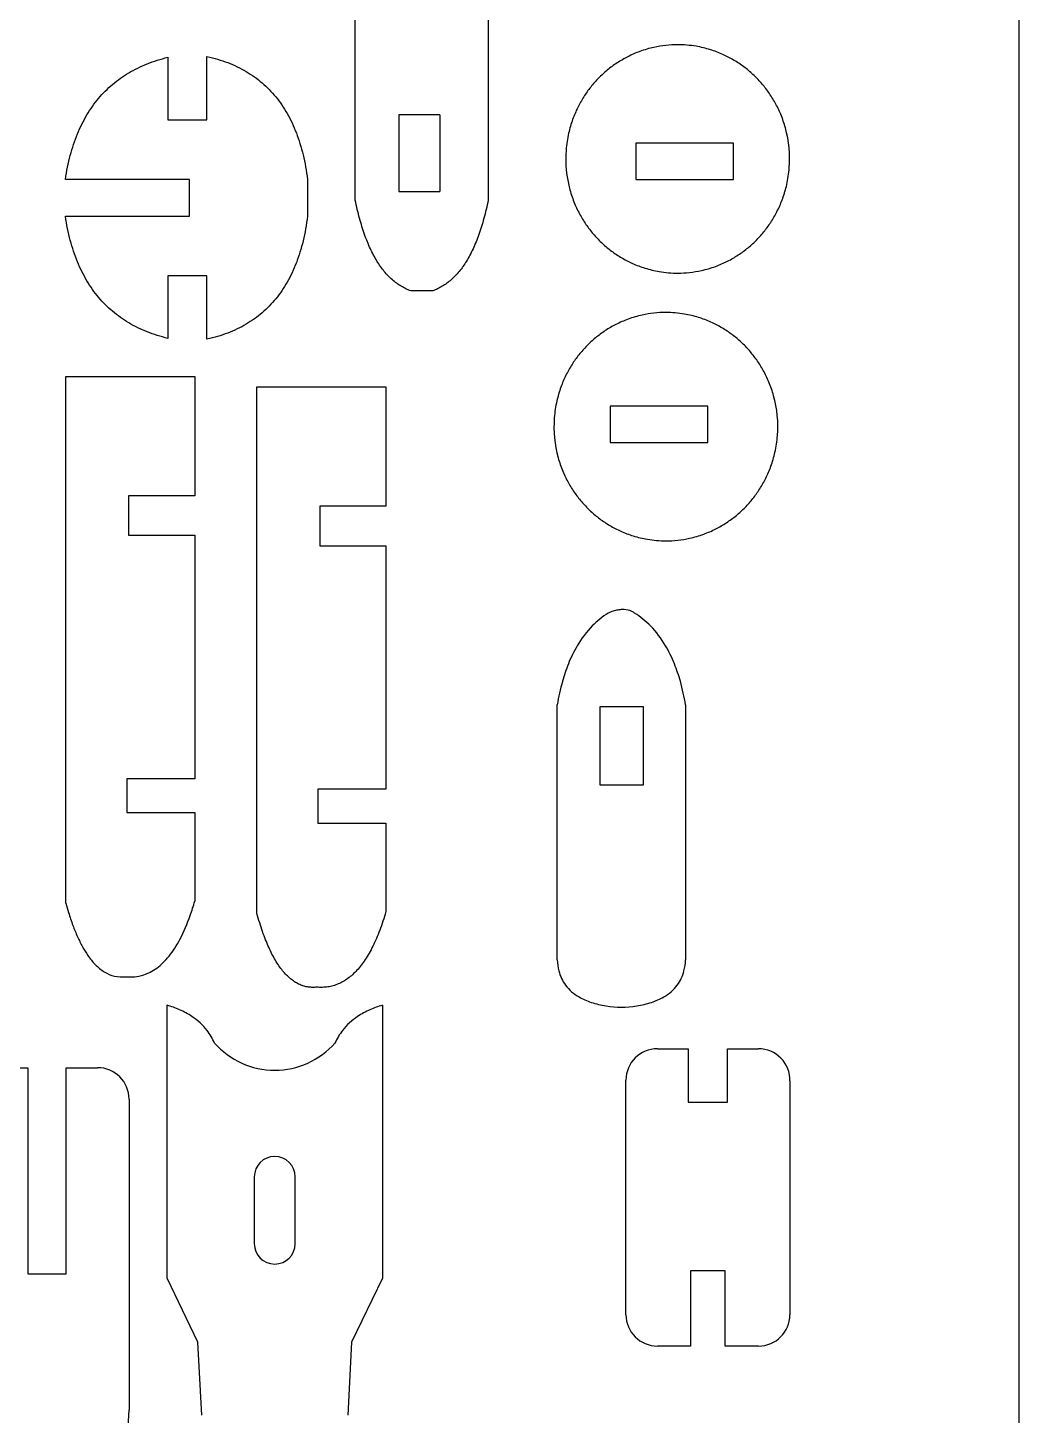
# Model space of a CAD drawing. Extents: x 0 to 450, y 0 to 350.
# Drawn here: x 367.4 to 450, y 160.5 to 276.1 of the extents above; entities that cross this region are included whole.
import ezdxf

# ---------------------------------------------------------------- set-up
doc = ezdxf.new("R2010")
doc.units = 0
doc.header["$MEASUREMENT"] = 0
doc.layers.add('01', color=5, linetype='Continuous')
doc.layers.add('DEFAULT', color=7, linetype='Continuous')

msp = doc.modelspace()

# ---------------------------------------------------------------- linework, layer by layer
for p, q in [((398.2987, 268.8433), (398.2987, 262.4465)), ((401.7272, 268.8433), (401.7272, 262.4465))]:
    msp.add_line(p, q)
at = {"layer": '01'}
msp.add_lwpolyline([(0, 0), (450, 0), (450, 350), (0, 350)], close=True, dxfattribs=at)
at = {"layer": 'DEFAULT'}
for p, q in [((394.674, 261.7301), (394.674, 282.1849)), ((405.7513, 282.1849), (405.7513, 261.7301)), ((376.5484, 272.73), (376.7419, 272.8224)), ((376.7419, 272.8224), (376.9384, 272.9115)), ((376.9384, 272.9115), (377.1377, 272.9973)), ((377.1377, 272.9973), (377.3398, 273.0799)), ((377.3398, 273.0799), (377.5449, 273.1592)), ((377.5449, 273.1592), (377.7529, 273.2352)), ((377.7529, 273.2352), (377.9638, 273.308)), ((377.9638, 273.308), (378.1776, 273.3776)), ((378.1776, 273.3776), (378.3943, 273.4439)), ((378.3943, 273.4439), (378.6139, 273.5069)), ((378.6139, 273.5069), (378.8363, 273.5667)), ((378.8363, 273.5667), (379.0617, 273.6232)), ((379.0617, 273.6232), (379.0617, 268.4116)), ((382.3184, 273.6604), (382.3184, 273.6942)), ((382.3184, 273.6942), (382.5447, 273.6416)), ((382.3184, 268.4116), (382.3184, 273.6605)), ((382.5447, 273.6416), (382.768, 273.5856)), ((382.768, 273.5856), (382.9883, 273.5261)), ((382.9883, 273.5261), (383.2055, 273.4633)), ((383.2055, 273.4633), (383.4197, 273.397)), ((383.4197, 273.397), (383.6309, 273.3274)), ((383.6309, 273.3274), (383.8391, 273.2543)), ((383.8391, 273.2543), (384.0442, 273.1778)), ((384.0442, 273.1778), (384.2463, 273.0979)), ((384.2463, 273.0979), (384.4453, 273.0146)), ((384.4453, 273.0146), (384.6414, 272.9279)), ((384.6414, 272.9279), (384.8344, 272.8377)), ((384.8344, 272.8377), (385.0243, 272.7442)), ((374.6123, 271.4993), (374.7737, 271.6275)), ((374.7737, 271.6275), (374.938, 271.7524)), ((374.938, 271.7524), (375.1053, 271.874)), ((375.1053, 271.874), (375.2755, 271.9924)), ((375.2755, 271.9924), (375.4486, 272.1075)), ((375.4486, 272.1075), (375.6246, 272.2195)), ((375.6246, 272.2195), (375.8036, 272.3281)), ((375.8036, 272.3281), (375.9854, 272.4335)), ((375.9854, 272.4335), (376.1702, 272.5356)), ((376.1702, 272.5356), (376.3578, 272.6344)), ((376.3578, 272.6344), (376.5484, 272.73)), ((385.0243, 272.7442), (385.2113, 272.6472)), ((385.2113, 272.6472), (385.3952, 272.5469)), ((385.3952, 272.5469), (385.5761, 272.4431)), ((385.5761, 272.4431), (385.7539, 272.3359)), ((385.7539, 272.3359), (385.9287, 272.2253)), ((385.9287, 272.2253), (386.1006, 272.1113)), ((386.1006, 272.1113), (386.2693, 271.9938)), ((386.2693, 271.9938), (386.4351, 271.873)), ((386.4351, 271.873), (386.5977, 271.7487)), ((386.5977, 271.7487), (386.7574, 271.6211)), ((386.7574, 271.6211), (386.9141, 271.49)), ((373.4261, 270.3571), (373.5641, 270.5113)), ((373.5641, 270.5113), (373.7051, 270.6622)), ((373.7051, 270.6622), (373.8489, 270.8099)), ((373.8489, 270.8099), (373.9958, 270.9542)), ((373.9958, 270.9542), (374.1455, 271.0954)), ((374.1455, 271.0954), (374.2982, 271.2333)), ((374.2982, 271.2333), (374.4537, 271.3679)), ((374.4537, 271.3679), (374.6123, 271.4993)), ((386.9141, 271.49), (387.0677, 271.3555)), ((387.0677, 271.3555), (387.2183, 271.2176)), ((387.2183, 271.2176), (387.3658, 271.0763)), ((387.3658, 271.0763), (387.5103, 270.9316)), ((387.5103, 270.9316), (387.6518, 270.7834)), ((387.6518, 270.7834), (387.7902, 270.6319)), ((387.7902, 270.6319), (387.9257, 270.4769)), ((387.9257, 270.4769), (388.058, 270.3185)), ((372.542, 269.187), (372.6595, 269.3639)), ((372.6595, 269.3639), (372.7799, 269.5376)), ((372.7799, 269.5376), (372.9033, 269.708)), ((372.9033, 269.708), (373.0296, 269.8751)), ((373.0296, 269.8751), (373.1588, 270.039)), ((373.1588, 270.039), (373.291, 270.1997)), ((373.291, 270.1997), (373.4261, 270.3571)), ((388.058, 270.3185), (388.1873, 270.1567)), ((388.1873, 270.1567), (388.3137, 269.9915)), ((388.3137, 269.9915), (388.437, 269.8229)), ((388.437, 269.8229), (388.5573, 269.6509)), ((388.5573, 269.6509), (388.6744, 269.4755)), ((388.6744, 269.4755), (388.7886, 269.2966)), ((388.7886, 269.2966), (388.8998, 269.1144)), ((371.899, 268.0574), (371.9988, 268.2538)), ((371.9988, 268.2538), (372.1016, 268.4469)), ((372.1016, 268.4469), (372.2073, 268.6368)), ((372.2073, 268.6368), (372.3159, 268.8235)), ((372.3159, 268.8235), (372.4275, 269.0069)), ((372.4275, 269.0069), (372.542, 269.187)), ((379.0617, 268.4116), (382.3184, 268.4116)), ((388.8998, 269.1144), (389.0079, 268.9287)), ((389.0079, 268.9287), (389.1131, 268.7396)), ((389.1131, 268.7396), (389.2151, 268.5471)), ((389.2151, 268.5471), (389.3142, 268.3512)), ((389.3142, 268.3512), (389.4102, 268.1519)), ((389.4102, 268.1519), (389.5032, 267.9491)), ((401.7272, 268.8433), (398.2987, 268.8433)), ((371.3621, 266.811), (371.4442, 267.0268)), ((371.4442, 267.0268), (371.5293, 267.2394)), ((371.5293, 267.2394), (371.6173, 267.4488)), ((371.6173, 267.4488), (371.7082, 267.6549)), ((371.7082, 267.6549), (371.8021, 267.8578)), ((371.8021, 267.8578), (371.899, 268.0574)), ((389.5032, 267.9491), (389.5932, 267.743)), ((389.5932, 267.743), (389.6801, 267.5334)), ((389.6801, 267.5334), (389.764, 267.3206)), ((389.764, 267.3206), (389.8449, 267.1042)), ((389.8449, 267.1042), (389.9227, 266.8844)), ((370.9959, 265.6832), (371.0632, 265.9153)), ((371.0632, 265.9153), (371.1335, 266.1441)), ((371.1335, 266.1441), (371.2068, 266.3697)), ((371.2068, 266.3697), (371.283, 266.5919)), ((371.283, 266.5919), (371.3621, 266.811)), ((389.9227, 266.8844), (389.9975, 266.6612)), ((389.9975, 266.6612), (390.0693, 266.4344)), ((390.0693, 266.4344), (390.138, 266.2044)), ((390.138, 266.2044), (390.2037, 265.971)), ((390.2037, 265.971), (390.2664, 265.7341)), ((426.181, 266.4716), (418.0436, 266.4716)), ((418.0436, 266.4716), (418.0436, 263.4464)), ((426.181, 263.4464), (426.181, 266.4716)), ((370.7039, 264.4742), (370.7564, 264.7225)), ((370.7564, 264.7225), (370.8118, 264.9675)), ((370.8118, 264.9675), (370.8702, 265.2093)), ((370.8702, 265.2093), (370.9316, 265.4479)), ((370.9316, 265.4479), (370.9959, 265.6832)), ((390.2664, 265.7341), (390.3261, 265.4938)), ((390.3261, 265.4938), (390.3827, 265.2502)), ((390.3827, 265.2502), (390.4363, 265.0031)), ((390.4363, 265.0031), (390.4868, 264.7527)), ((390.4868, 264.7527), (390.5344, 264.4987)), ((370.5238, 263.4488), (370.5643, 263.7101)), ((370.5643, 263.7101), (370.6079, 263.968)), ((370.6079, 263.968), (370.6544, 264.2227)), ((370.6544, 264.2227), (370.7039, 264.4742)), ((390.5344, 264.4987), (390.5789, 264.2414)), ((390.5789, 264.2414), (390.6203, 263.9807)), ((390.6203, 263.9807), (390.6588, 263.7165)), ((390.6588, 263.7165), (390.6942, 263.4489)), ((380.8756, 263.4488), (370.5238, 263.4488)), ((380.8756, 260.383), (380.8756, 263.4488)), ((390.6942, 263.4489), (390.6942, 260.3831)), ((398.2987, 262.4465), (401.7272, 262.4465)), ((418.0436, 263.4464), (426.181, 263.4464)), ((394.7153, 261.5322), (394.674, 261.7301)), ((394.7576, 261.3367), (394.7153, 261.5322)), ((394.8009, 261.1438), (394.7576, 261.3367)), ((405.6677, 261.3367), (405.6244, 261.1438)), ((405.71, 261.5322), (405.6677, 261.3367)), ((405.7513, 261.7301), (405.71, 261.5322)), ((370.5643, 260.1217), (370.5238, 260.383)), ((370.5238, 260.383), (380.8756, 260.383)), ((370.6079, 259.8637), (370.5643, 260.1217)), ((390.6588, 260.1154), (390.6203, 259.8513)), ((390.6942, 260.3831), (390.6588, 260.1154)), ((394.8452, 260.9535), (394.8009, 261.1438)), ((394.8904, 260.7656), (394.8452, 260.9535)), ((394.9367, 260.5803), (394.8904, 260.7656)), ((394.9839, 260.3976), (394.9367, 260.5803)), ((395.0321, 260.2173), (394.9839, 260.3976)), ((395.0813, 260.0396), (395.0321, 260.2173)), ((405.3932, 260.2173), (405.344, 260.0396)), ((405.4413, 260.3976), (405.3932, 260.2173)), ((405.4886, 260.5803), (405.4413, 260.3976)), ((405.5349, 260.7656), (405.4886, 260.5803)), ((405.58, 260.9535), (405.5349, 260.7656)), ((405.6244, 261.1438), (405.58, 260.9535)), ((370.6544, 259.609), (370.6079, 259.8637)), ((370.7039, 259.3575), (370.6544, 259.609)), ((370.7564, 259.1092), (370.7039, 259.3575)), ((370.8118, 258.8642), (370.7564, 259.1092)), ((390.4868, 259.0793), (390.4363, 258.8288)), ((390.5344, 259.3333), (390.4868, 259.0793)), ((390.5789, 259.5905), (390.5344, 259.3333)), ((390.6203, 259.8513), (390.5789, 259.5905)), ((395.1314, 259.8645), (395.0813, 260.0396)), ((395.1826, 259.6919), (395.1314, 259.8645)), ((395.2347, 259.5218), (395.1826, 259.6919)), ((395.2878, 259.3542), (395.2347, 259.5218)), ((395.3419, 259.1892), (395.2878, 259.3542)), ((395.3969, 259.0267), (395.3419, 259.1892)), ((395.453, 258.8668), (395.3969, 259.0267)), ((405.0284, 259.0267), (404.9723, 258.8668)), ((405.0833, 259.1892), (405.0284, 259.0267)), ((405.1375, 259.3542), (405.0833, 259.1892)), ((405.1906, 259.5218), (405.1375, 259.3542)), ((405.2426, 259.6919), (405.1906, 259.5218)), ((405.2939, 259.8645), (405.2426, 259.6919)), ((405.344, 260.0396), (405.2939, 259.8645)), ((370.8702, 258.6224), (370.8118, 258.8642)), ((370.9316, 258.3838), (370.8702, 258.6224)), ((370.9959, 258.1485), (370.9316, 258.3838)), ((371.0632, 257.9164), (370.9959, 258.1485)), ((371.1335, 257.6877), (371.0632, 257.9164)), ((390.2037, 257.8609), (390.138, 257.6275)), ((390.2664, 258.0978), (390.2037, 257.8609)), ((390.3261, 258.3381), (390.2664, 258.0978)), ((390.3827, 258.5817), (390.3261, 258.3381)), ((390.4363, 258.8288), (390.3827, 258.5817)), ((395.51, 258.7094), (395.453, 258.8668)), ((395.5681, 258.5544), (395.51, 258.7094)), ((395.627, 258.402), (395.5681, 258.5544)), ((395.687, 258.2522), (395.627, 258.402)), ((395.748, 258.105), (395.687, 258.2522)), ((395.8099, 257.9602), (395.748, 258.105)), ((395.8728, 257.818), (395.8099, 257.9602)), ((395.9367, 257.6784), (395.8728, 257.818)), ((404.5525, 257.818), (404.4886, 257.6784)), ((404.6154, 257.9602), (404.5525, 257.818)), ((404.6772, 258.105), (404.6154, 257.9602)), ((404.7383, 258.2522), (404.6772, 258.105)), ((404.7982, 258.402), (404.7383, 258.2522)), ((404.8572, 258.5544), (404.7982, 258.402)), ((404.9153, 258.7094), (404.8572, 258.5544)), ((404.9723, 258.8668), (404.9153, 258.7094)), ((371.2068, 257.4622), (371.1335, 257.6877)), ((371.283, 257.2397), (371.2068, 257.4622)), ((371.3621, 257.0207), (371.283, 257.2397)), ((371.4442, 256.8049), (371.3621, 257.0207)), ((371.5293, 256.5923), (371.4442, 256.8049)), ((371.6173, 256.3829), (371.5293, 256.5923)), ((389.8449, 256.7278), (389.764, 256.5114)), ((389.9227, 256.9476), (389.8449, 256.7278)), ((389.9975, 257.1708), (389.9227, 256.9476)), ((390.0693, 257.3974), (389.9975, 257.1708)), ((390.138, 257.6275), (390.0693, 257.3974)), ((396.0016, 257.5412), (395.9367, 257.6784)), ((396.0675, 257.4066), (396.0016, 257.5412)), ((396.1343, 257.2746), (396.0675, 257.4066)), ((396.2022, 257.1451), (396.1343, 257.2746)), ((396.271, 257.0181), (396.2022, 257.1451)), ((396.3408, 256.8936), (396.271, 257.0181)), ((396.4116, 256.7717), (396.3408, 256.8936)), ((396.4833, 256.6523), (396.4116, 256.7717)), ((396.5561, 256.5356), (396.4833, 256.6523)), ((403.942, 256.6523), (403.8692, 256.5356)), ((404.0137, 256.7717), (403.942, 256.6523)), ((404.0845, 256.8936), (404.0137, 256.7717)), ((404.1543, 257.0181), (404.0845, 256.8936)), ((404.2231, 257.1451), (404.1543, 257.0181)), ((404.2909, 257.2746), (404.2231, 257.1451)), ((404.3578, 257.4066), (404.2909, 257.2746)), ((404.4236, 257.5412), (404.3578, 257.4066)), ((404.4886, 257.6784), (404.4236, 257.5412)), ((371.7082, 256.1768), (371.6173, 256.3829)), ((371.8021, 255.974), (371.7082, 256.1768)), ((371.899, 255.7743), (371.8021, 255.974)), ((371.9988, 255.578), (371.899, 255.7743)), ((372.1016, 255.3849), (371.9988, 255.578)), ((389.3142, 255.4807), (389.2151, 255.2848)), ((389.4102, 255.68), (389.3142, 255.4807)), ((389.5032, 255.8828), (389.4102, 255.68)), ((389.5932, 256.0889), (389.5032, 255.8828)), ((389.6801, 256.2985), (389.5932, 256.0889)), ((389.764, 256.5114), (389.6801, 256.2985)), ((396.6298, 256.4213), (396.5561, 256.5356)), ((396.7045, 256.3095), (396.6298, 256.4213)), ((396.7802, 256.2002), (396.7045, 256.3095)), ((396.8569, 256.0935), (396.7802, 256.2002)), ((396.9345, 255.9894), (396.8569, 256.0935)), ((397.0132, 255.8877), (396.9345, 255.9894)), ((397.0929, 255.7886), (397.0132, 255.8877)), ((397.1735, 255.6921), (397.0929, 255.7886)), ((397.255, 255.598), (397.1735, 255.6921)), ((397.3376, 255.5065), (397.255, 255.598)), ((397.4211, 255.4176), (397.3376, 255.5065)), ((403.0877, 255.5065), (403.0042, 255.4176)), ((403.1703, 255.598), (403.0877, 255.5065)), ((403.2518, 255.6921), (403.1703, 255.598)), ((403.3324, 255.7886), (403.2518, 255.6921)), ((403.4121, 255.8877), (403.3324, 255.7886)), ((403.4908, 255.9894), (403.4121, 255.8877)), ((403.5684, 256.0935), (403.4908, 255.9894)), ((403.6451, 256.2002), (403.5684, 256.0935)), ((403.7208, 256.3095), (403.6451, 256.2002)), ((403.7955, 256.4213), (403.7208, 256.3095)), ((403.8692, 256.5356), (403.7955, 256.4213)), ((372.2073, 255.195), (372.1016, 255.3849)), ((372.3159, 255.0084), (372.2073, 255.195)), ((372.4275, 254.825), (372.3159, 255.0084)), ((372.542, 254.6448), (372.4275, 254.825)), ((372.6595, 254.468), (372.542, 254.6448)), ((372.7799, 254.2943), (372.6595, 254.468)), ((372.9033, 254.1239), (372.7799, 254.2943)), ((382.3184, 255.4204), (379.0617, 255.4204)), ((379.0617, 255.4204), (379.0617, 250.2098)), ((382.3184, 250.1377), (382.3184, 255.4204)), ((388.6744, 254.3564), (388.5573, 254.181)), ((388.7886, 254.5353), (388.6744, 254.3564)), ((388.8998, 254.7175), (388.7886, 254.5353)), ((389.0079, 254.9032), (388.8998, 254.7175)), ((389.1131, 255.0923), (389.0079, 254.9032)), ((389.2151, 255.2848), (389.1131, 255.0923)), ((397.5057, 255.3311), (397.4211, 255.4176)), ((397.5912, 255.2473), (397.5057, 255.3311)), ((397.6777, 255.1659), (397.5912, 255.2473)), ((397.7651, 255.0871), (397.6777, 255.1659)), ((397.8536, 255.0108), (397.7651, 255.0871)), ((397.943, 254.937), (397.8536, 255.0108)), ((398.0334, 254.8658), (397.943, 254.937)), ((398.1248, 254.7971), (398.0334, 254.8658)), ((398.2172, 254.731), (398.1248, 254.7971)), ((398.3106, 254.6674), (398.2172, 254.731)), ((398.4049, 254.6063), (398.3106, 254.6674)), ((398.5002, 254.5478), (398.4049, 254.6063)), ((398.5965, 254.4918), (398.5002, 254.5478)), ((398.6938, 254.4383), (398.5965, 254.4918)), ((398.7921, 254.3874), (398.6938, 254.4383)), ((398.8913, 254.339), (398.7921, 254.3874)), ((398.9916, 254.2931), (398.8913, 254.339)), ((399.0928, 254.2498), (398.9916, 254.2931)), ((401.4337, 254.2931), (401.3325, 254.2498)), ((401.534, 254.339), (401.4337, 254.2931)), ((401.6332, 254.3874), (401.534, 254.339)), ((401.7315, 254.4383), (401.6332, 254.3874)), ((401.8288, 254.4918), (401.7315, 254.4383)), ((401.9251, 254.5478), (401.8288, 254.4918)), ((402.0204, 254.6063), (401.9251, 254.5478)), ((402.1147, 254.6674), (402.0204, 254.6063)), ((402.2081, 254.731), (402.1147, 254.6674)), ((402.3005, 254.7971), (402.2081, 254.731)), ((402.3919, 254.8658), (402.3005, 254.7971)), ((402.4823, 254.937), (402.3919, 254.8658)), ((402.5717, 255.0108), (402.4823, 254.937)), ((402.6602, 255.0871), (402.5717, 255.0108)), ((402.7476, 255.1659), (402.6602, 255.0871)), ((402.8341, 255.2473), (402.7476, 255.1659)), ((402.9196, 255.3311), (402.8341, 255.2473)), ((403.0042, 255.4176), (402.9196, 255.3311)), ((373.0296, 253.9568), (372.9033, 254.1239)), ((373.1588, 253.7929), (373.0296, 253.9568)), ((373.291, 253.6323), (373.1588, 253.7929)), ((373.4261, 253.4749), (373.291, 253.6323)), ((373.5641, 253.3207), (373.4261, 253.4749)), ((373.7051, 253.1699), (373.5641, 253.3207)), ((373.8489, 253.0222), (373.7051, 253.1699)), ((387.7902, 253.2), (387.6518, 253.0485)), ((387.9257, 253.355), (387.7902, 253.2)), ((388.058, 253.5134), (387.9257, 253.355)), ((388.1873, 253.6752), (388.058, 253.5134)), ((388.3137, 253.8404), (388.1873, 253.6752)), ((388.437, 254.009), (388.3137, 253.8404)), ((388.5573, 254.181), (388.437, 254.009)), ((399.195, 254.209), (399.0928, 254.2498)), ((399.2981, 254.1707), (399.195, 254.209)), ((400.8415, 254.1707), (399.2981, 254.1707)), ((401.1271, 254.1707), (400.8413, 254.1707)), ((401.2303, 254.209), (401.1271, 254.1707)), ((401.3325, 254.2498), (401.2303, 254.209)), ((373.9958, 252.8778), (373.8489, 253.0222)), ((374.1455, 252.7367), (373.9958, 252.8778)), ((374.2982, 252.5988), (374.1455, 252.7367)), ((374.4537, 252.4642), (374.2982, 252.5988)), ((374.6123, 252.3328), (374.4537, 252.4642)), ((374.7737, 252.2047), (374.6123, 252.3328)), ((374.938, 252.0799), (374.7737, 252.2047)), ((375.1053, 251.9582), (374.938, 252.0799)), ((375.2755, 251.8399), (375.1053, 251.9582)), ((386.4351, 251.9589), (386.2693, 251.8381)), ((386.5977, 252.0832), (386.4351, 251.9589)), ((386.7574, 252.2108), (386.5977, 252.0832)), ((386.9141, 252.3419), (386.7574, 252.2108)), ((387.0677, 252.4764), (386.9141, 252.3419)), ((387.2183, 252.6143), (387.0677, 252.4764)), ((387.3658, 252.7556), (387.2183, 252.6143)), ((387.5103, 252.9003), (387.3658, 252.7556)), ((387.6518, 253.0485), (387.5103, 252.9003)), ((375.4486, 251.7248), (375.2755, 251.8399)), ((375.6246, 251.6129), (375.4486, 251.7248)), ((375.8036, 251.5043), (375.6246, 251.6129)), ((375.9854, 251.399), (375.8036, 251.5043)), ((376.1702, 251.2969), (375.9854, 251.399)), ((376.3578, 251.1981), (376.1702, 251.2969)), ((376.5484, 251.1025), (376.3578, 251.1981)), ((376.7419, 251.0102), (376.5484, 251.1025)), ((376.9384, 250.9212), (376.7419, 251.0102)), ((377.1377, 250.8354), (376.9384, 250.9212)), ((377.3398, 250.7528), (377.1377, 250.8354)), ((384.4453, 250.8173), (384.2463, 250.734)), ((384.6414, 250.904), (384.4453, 250.8173)), ((384.8344, 250.9941), (384.6414, 250.904)), ((385.0243, 251.0877), (384.8344, 250.9941)), ((385.2113, 251.1847), (385.0243, 251.0877)), ((385.3952, 251.285), (385.2113, 251.1847)), ((385.5761, 251.3888), (385.3952, 251.285)), ((385.7539, 251.496), (385.5761, 251.3888)), ((385.9287, 251.6066), (385.7539, 251.496)), ((386.1006, 251.7206), (385.9287, 251.6066)), ((386.2693, 251.8381), (386.1006, 251.7206)), ((377.5449, 250.6735), (377.3398, 250.7528)), ((377.7529, 250.5975), (377.5449, 250.6735)), ((377.9638, 250.5248), (377.7529, 250.5975)), ((378.1776, 250.4553), (377.9638, 250.5248)), ((378.3943, 250.389), (378.1776, 250.4553)), ((378.6139, 250.326), (378.3943, 250.389)), ((378.8363, 250.2663), (378.6139, 250.326)), ((379.0617, 250.2098), (378.8363, 250.2663)), ((382.5447, 250.1903), (382.3184, 250.1377)), ((382.768, 250.2463), (382.5447, 250.1903)), ((382.9883, 250.3058), (382.768, 250.2463)), ((383.2055, 250.3686), (382.9883, 250.3058)), ((383.4197, 250.4349), (383.2055, 250.3686)), ((383.6309, 250.5045), (383.4197, 250.4349)), ((383.8391, 250.5776), (383.6309, 250.5045)), ((384.0442, 250.6541), (383.8391, 250.5776)), ((384.2463, 250.734), (384.0442, 250.6541)), ((370.5527, 203.1709), (370.5527, 247.0332)), ((370.5527, 247.0332), (381.3071, 247.0332)), ((381.3071, 247.0332), (381.3071, 237.0988)), ((386.4794, 202.3044), (386.4794, 246.1668)), ((386.4794, 246.1668), (397.2338, 246.1668)), ((397.2338, 246.1668), (397.2338, 236.2324)), ((424.052, 244.567), (415.9145, 244.567)), ((415.9145, 244.567), (415.9145, 241.5419)), ((424.052, 241.5419), (424.052, 244.567)), ((415.9145, 241.5419), (424.052, 241.5419)), ((381.3071, 237.0988), (375.7821, 237.0988)), ((375.7821, 237.0988), (375.7821, 233.8063)), ((397.2338, 236.2324), (391.7089, 236.2324)), ((391.7089, 236.2324), (391.7089, 232.9398)), ((375.7821, 233.8063), (381.3071, 233.8063)), ((381.3071, 233.8063), (381.3071, 213.5273)), ((391.7089, 232.9398), (391.7709, 232.9398)), ((391.7709, 232.9398), (391.8048, 232.9398)), ((391.8048, 232.9398), (397.1379, 232.9369)), ((397.1379, 232.9369), (397.1985, 232.9369)), ((397.1985, 232.9369), (397.2338, 232.9369)), ((397.2338, 232.9369), (397.2338, 212.661)), ((411.4997, 198.4499), (411.4997, 219.6825)), ((422.199, 219.6825), (422.199, 198.4499)), ((418.687, 219.5268), (415.0568, 219.5268)), ((415.0568, 219.5268), (415.0568, 213.0347)), ((418.687, 213.0347), (418.687, 219.5268)), ((381.3071, 213.5273), (375.6293, 213.5273)), ((375.6293, 213.5273), (375.6293, 210.7037)), ((397.2338, 212.661), (391.556, 212.661)), ((391.556, 212.661), (391.556, 209.8373)), ((415.0568, 213.0347), (418.687, 213.0347)), ((375.6293, 210.7037), (381.3071, 210.7037)), ((381.3071, 210.7037), (381.3071, 203.3286)), ((391.556, 209.8373), (397.2338, 209.8373)), ((397.2338, 209.8373), (397.2338, 202.4623)), ((386.5358, 202.104), (386.4794, 202.3044)), ((397.2338, 202.4623), (397.1724, 202.2568)), ((386.5928, 201.9069), (386.5358, 202.104)), ((386.6505, 201.7132), (386.5928, 201.9069)), ((386.7089, 201.5227), (386.6505, 201.7132)), ((386.768, 201.3356), (386.7089, 201.5227)), ((386.8277, 201.1517), (386.768, 201.3356)), ((386.8882, 200.9712), (386.8277, 201.1517)), ((396.8514, 201.2802), (396.7845, 201.095)), ((396.9174, 201.4687), (396.8514, 201.2802)), ((396.9825, 201.6606), (396.9174, 201.4687)), ((397.0467, 201.8559), (396.9825, 201.6606)), ((397.11, 202.0547), (397.0467, 201.8559)), ((397.1724, 202.2568), (397.11, 202.0547)), ((386.9493, 200.794), (386.8882, 200.9712)), ((387.0111, 200.6201), (386.9493, 200.794)), ((387.0736, 200.4496), (387.0111, 200.6201)), ((387.1368, 200.2823), (387.0736, 200.4496)), ((387.2007, 200.1184), (387.1368, 200.2823)), ((387.2652, 199.9578), (387.2007, 200.1184)), ((387.3304, 199.8005), (387.2652, 199.9578)), ((396.3637, 200.0558), (396.2904, 199.8945)), ((396.4361, 200.2206), (396.3637, 200.0558)), ((396.5076, 200.3887), (396.4361, 200.2206)), ((396.5782, 200.5602), (396.5076, 200.3887)), ((396.6479, 200.735), (396.5782, 200.5602)), ((396.7166, 200.9133), (396.6479, 200.735)), ((396.7845, 201.095), (396.7166, 200.9133)), ((387.3963, 199.6465), (387.3304, 199.8005)), ((387.4629, 199.4959), (387.3963, 199.6465)), ((387.5302, 199.3485), (387.4629, 199.4959)), ((387.5981, 199.2045), (387.5302, 199.3485)), ((387.6668, 199.0638), (387.5981, 199.2045)), ((387.7361, 198.9264), (387.6668, 199.0638)), ((387.8061, 198.7923), (387.7361, 198.9264)), ((387.8768, 198.6616), (387.8061, 198.7923)), ((395.7518, 198.8607), (395.6712, 198.7266)), ((395.8314, 198.9982), (395.7518, 198.8607)), ((395.9102, 199.1391), (395.8314, 198.9982)), ((395.9881, 199.2834), (395.9102, 199.1391)), ((396.065, 199.4311), (395.9881, 199.2834)), ((396.1411, 199.5822), (396.065, 199.4311)), ((396.2162, 199.7366), (396.1411, 199.5822)), ((396.2904, 199.8945), (396.2162, 199.7366)), ((387.9482, 198.5341), (387.8768, 198.6616)), ((388.0202, 198.41), (387.9482, 198.5341)), ((388.093, 198.2892), (388.0202, 198.41)), ((388.1664, 198.1717), (388.093, 198.2892)), ((388.2405, 198.0575), (388.1664, 198.1717)), ((388.3153, 197.9466), (388.2405, 198.0575)), ((388.3908, 197.8391), (388.3153, 197.9466)), ((388.4669, 197.7349), (388.3908, 197.8391)), ((388.5437, 197.634), (388.4669, 197.7349)), ((394.9047, 197.6727), (394.815, 197.5726)), ((394.9935, 197.7762), (394.9047, 197.6727)), ((395.0814, 197.8831), (394.9935, 197.7762)), ((395.1684, 197.9934), (395.0814, 197.8831)), ((395.2545, 198.1071), (395.1684, 197.9934)), ((395.3396, 198.2242), (395.2545, 198.1071)), ((395.4239, 198.3447), (395.3396, 198.2242)), ((395.5072, 198.4686), (395.4239, 198.3447)), ((395.5896, 198.5959), (395.5072, 198.4686)), ((395.6712, 198.7266), (395.5896, 198.5959)), ((388.6213, 197.5364), (388.5437, 197.634)), ((388.6995, 197.4421), (388.6213, 197.5364)), ((388.7784, 197.3511), (388.6995, 197.4421)), ((388.8579, 197.2635), (388.7784, 197.3511)), ((388.9382, 197.1792), (388.8579, 197.2635)), ((389.0191, 197.0982), (388.9382, 197.1792)), ((389.1007, 197.0205), (389.0191, 197.0982)), ((389.183, 196.9461), (389.1007, 197.0205)), ((389.266, 196.875), (389.183, 196.9461)), ((389.3497, 196.8073), (389.266, 196.875)), ((389.434, 196.7429), (389.3497, 196.8073)), ((389.5191, 196.6818), (389.434, 196.7429)), ((389.6048, 196.624), (389.5191, 196.6818)), ((389.6912, 196.5695), (389.6048, 196.624)), ((389.7783, 196.5183), (389.6912, 196.5695)), ((389.866, 196.4705), (389.7783, 196.5183)), ((393.3598, 196.479), (393.2555, 196.4333)), ((393.4632, 196.5282), (393.3598, 196.479)), ((393.5657, 196.5807), (393.4632, 196.5282)), ((393.6673, 196.6366), (393.5657, 196.5807)), ((393.7679, 196.6958), (393.6673, 196.6366)), ((393.8677, 196.7585), (393.7679, 196.6958)), ((393.9665, 196.8246), (393.8677, 196.7585)), ((394.0645, 196.8941), (393.9665, 196.8246)), ((394.1615, 196.9671), (394.0645, 196.8941)), ((394.2576, 197.0434), (394.1615, 196.9671)), ((394.3527, 197.123), (394.2576, 197.0434)), ((394.447, 197.2061), (394.3527, 197.123)), ((394.5404, 197.2926), (394.447, 197.2061)), ((394.6328, 197.3826), (394.5404, 197.2926)), ((394.7244, 197.4759), (394.6328, 197.3826)), ((394.815, 197.5726), (394.7244, 197.4759)), ((389.9545, 196.426), (389.866, 196.4705)), ((390.0436, 196.3847), (389.9545, 196.426)), ((390.1335, 196.3469), (390.0436, 196.3847)), ((390.2241, 196.3123), (390.1335, 196.3469)), ((390.3152, 196.281), (390.2241, 196.3123)), ((390.407, 196.2531), (390.3152, 196.281)), ((390.4996, 196.2285), (390.407, 196.2531)), ((390.5928, 196.2071), (390.4996, 196.2285)), ((390.6867, 196.1892), (390.5928, 196.2071)), ((390.7813, 196.1745), (390.6867, 196.1892)), ((390.8766, 196.1631), (390.7813, 196.1745)), ((390.9727, 196.1551), (390.8766, 196.1631)), ((391.0692, 196.1504), (390.9727, 196.1551)), ((391.1665, 196.1489), (391.0692, 196.1504)), ((391.2646, 196.1509), (391.1665, 196.1489)), ((391.3633, 196.1561), (391.2646, 196.1509)), ((391.4626, 196.1646), (391.3633, 196.1561)), ((391.5815, 196.1559), (391.4626, 196.1646)), ((391.6996, 196.1507), (391.5815, 196.1559)), ((391.8167, 196.1487), (391.6996, 196.1507)), ((391.9329, 196.1502), (391.8167, 196.1487)), ((392.0481, 196.1551), (391.9329, 196.1502)), ((392.1624, 196.1634), (392.0481, 196.1551)), ((392.2758, 196.1751), (392.1624, 196.1634)), ((392.3883, 196.1902), (392.2758, 196.1751)), ((392.4999, 196.2087), (392.3883, 196.1902)), ((392.6106, 196.2306), (392.4999, 196.2087)), ((392.7203, 196.2558), (392.6106, 196.2306)), ((392.8292, 196.2845), (392.7203, 196.2558)), ((392.9372, 196.3167), (392.8292, 196.2845)), ((393.0442, 196.3522), (392.9372, 196.3167)), ((393.1503, 196.3911), (393.0442, 196.3522)), ((393.2555, 196.4333), (393.1503, 196.3911)), ((379.0016, 171.9283), (379.0016, 194.6595)), ((396.9328, 194.6595), (396.9328, 171.9283)), ((419.8437, 191.0393), (422.4113, 191.0393)), ((422.4113, 191.0393), (422.4113, 186.5926)), ((425.7034, 186.5926), (425.7034, 191.0393)), ((425.7034, 191.0393), (428.2703, 191.0393)), ((345.8588, 189.4615), (367.393, 189.4615)), ((367.393, 189.4615), (367.393, 172.2795)), ((370.5946, 172.2795), (370.5946, 189.4615)), ((370.5946, 189.4615), (373.2093, 189.4615)), ((417.229, 168.886), (417.229, 188.4246)), ((430.8857, 188.3544), (430.8857, 168.886)), ((375.824, 186.8468), (375.824, 160.9671)), ((422.4113, 186.5926), (425.7034, 186.5926)), ((386.2589, 180.3574), (386.2589, 174.8102)), ((389.6753, 177.5838), (389.6753, 180.3574)), ((389.6753, 174.8102), (389.6753, 177.5838)), ((367.393, 172.2795), (370.5946, 172.2795)), ((425.4973, 172.541), (422.6174, 172.541)), ((422.6174, 172.541), (422.6174, 166.2713)), ((425.4973, 166.2713), (425.4973, 172.541)), ((381.5627, 166.5919), (379.0016, 171.9283)), ((396.9328, 171.9283), (394.3717, 166.5919)), ((381.8827, 160.5092), (381.5627, 166.5919)), ((394.3717, 166.5919), (394.0517, 160.5092)), ((422.6174, 166.2713), (419.8437, 166.2713)), ((428.271, 166.2713), (425.4973, 166.2713))]:
    msp.add_line(p, q, dxfattribs=at)
for centre, radius, start, end in [((421.5617, 265.4413), 9.2317, 110.111882, 116.953255), ((421.5468, 265.4818), 9.1886, 102.486784, 110.111577), ((421.5395, 265.5157), 9.1539, 90.002483, 102.488096), ((421.539, 265.5187), 9.1509, 80.314236, 89.999427), ((421.5347, 265.4943), 9.1756, 72.681148, 80.313179), ((421.5236, 265.4586), 9.2131, 65.830995, 72.681299), ((421.6141, 265.3516), 9.3358, 123.265145, 129.552385), ((421.5841, 265.3972), 9.2812, 116.953124, 123.264684), ((421.505, 265.4171), 9.2586, 59.509023, 65.831146), ((421.4787, 265.3725), 9.3103, 53.210746, 59.509003), ((421.445, 265.3273), 9.3667, 47.188292, 53.211231), ((421.6917, 265.2671), 9.4507, 135.563347, 141.550083), ((421.6505, 265.3076), 9.3929, 129.552686, 135.563654), ((421.4059, 265.2852), 9.4241, 41.190446, 47.187814), ((421.736, 265.2318), 9.5072, 141.549925, 147.512769), ((421.3627, 265.2473), 9.4816, 35.217035, 41.190835), ((421.3172, 265.2152), 9.5373, 29.018705, 35.217073), ((421.826, 265.1809), 9.6108, 153.700927, 160.113979), ((421.7819, 265.2027), 9.5616, 147.513029, 153.700577), ((421.2708, 265.1894), 9.5904, 22.596542, 29.019063), ((421.8665, 265.1663), 9.6538, 160.113809, 167.245621), ((421.2271, 265.1712), 9.6377, 15.456917, 22.596447), ((421.8981, 265.1591), 9.6862, 167.245358, 175.588308), ((421.1751, 265.158), 9.6913, 355.58343, 15.450277), ((421.9031, 265.1578), 9.6913, 175.583389, 195.450277), ((421.1802, 265.1567), 9.6862, 347.245886, 355.588848), ((421.8511, 265.1445), 9.6377, 195.456392, 202.596656), ((421.2117, 265.1496), 9.6539, 340.113871, 347.245781), ((421.8075, 265.1265), 9.5904, 202.597257, 209.019063), ((421.2523, 265.1349), 9.6107, 333.700685, 340.113794), ((421.761, 265.1006), 9.5373, 209.018705, 215.217073), ((421.2963, 265.1131), 9.5616, 327.513324, 333.701069), ((421.7156, 265.0685), 9.4816, 215.217035, 221.190835), ((421.3865, 265.0487), 9.4506, 315.563875, 321.550663), ((421.3422, 265.0839), 9.5073, 321.550387, 327.513066), ((421.6724, 265.0307), 9.4242, 221.190585, 227.188319), ((421.6333, 264.9886), 9.3668, 227.188262, 233.210783), ((421.4641, 264.9642), 9.3357, 303.265923, 309.552743), ((421.4277, 265.0083), 9.3929, 309.552686, 315.563654), ((421.5995, 264.9434), 9.3103, 233.210596, 239.509488), ((421.5732, 264.8988), 9.2585, 239.509674, 245.831835), ((421.5166, 264.8745), 9.2316, 290.11232, 296.952748), ((421.4941, 264.9187), 9.2812, 296.953036, 303.265315), ((421.5547, 264.8572), 9.2129, 245.831377, 252.681798), ((421.5435, 264.8216), 9.1757, 252.681875, 260.314043), ((421.5394, 264.7971), 9.1508, 260.314032, 269.998662), ((421.5388, 264.8002), 9.1539, 270.00191, 282.488096), ((421.5314, 264.834), 9.1885, 282.487651, 290.112488), ((420.564, 243.1795), 9.1886, 102.486784, 110.111577), ((420.5567, 243.2134), 9.1539, 90.002483, 102.488075), ((420.5562, 243.2165), 9.1508, 80.314124, 89.999427), ((420.5519, 243.1919), 9.1757, 72.681346, 80.313291), ((420.6313, 243.0493), 9.3358, 123.265145, 129.552385), ((420.6013, 243.0949), 9.2812, 116.953124, 123.264684), ((420.5789, 243.139), 9.2317, 110.111947, 116.953298), ((420.5408, 243.1563), 9.2131, 65.830684, 72.681271), ((420.5222, 243.1148), 9.2585, 59.509071, 65.830914), ((420.4959, 243.0702), 9.3103, 53.210409, 59.509003), ((420.6677, 243.0053), 9.3929, 129.552745, 135.56372), ((420.4622, 243.025), 9.3666, 47.188292, 53.21084), ((420.4232, 242.9828), 9.4242, 41.190934, 47.188256), ((420.7533, 242.9296), 9.5072, 141.550069, 147.512847), ((420.709, 242.9648), 9.4507, 135.563413, 141.550156), ((420.3799, 242.9451), 9.4816, 35.216959, 41.190835), ((420.7992, 242.9004), 9.5616, 147.512952, 153.700495), ((420.3345, 242.9129), 9.5373, 29.018705, 35.216998), ((420.2881, 242.8871), 9.5904, 22.596374, 29.018983), ((420.8433, 242.8787), 9.6108, 153.701008, 160.113979), ((420.2444, 242.8689), 9.6377, 15.457092, 22.596531), ((420.8838, 242.864), 9.6538, 160.113724, 167.245533), ((420.1924, 242.8557), 9.6913, 355.58352, 15.450364), ((420.9154, 242.8568), 9.6862, 167.24527, 175.588218), ((420.9204, 242.8556), 9.6913, 175.583478, 195.450364), ((420.1975, 242.8544), 9.6862, 347.245886, 355.588848), ((420.229, 242.8472), 9.6539, 340.114382, 347.246311), ((420.8684, 242.8423), 9.6377, 195.45648, 202.59674), ((420.2695, 242.8327), 9.6108, 333.700438, 340.113979), ((420.8247, 242.8242), 9.5904, 202.597173, 209.018983), ((420.7783, 242.7984), 9.5373, 209.018705, 215.217522), ((420.3136, 242.8109), 9.5616, 327.513247, 333.700495), ((420.7328, 242.7663), 9.4816, 215.217487, 221.190835), ((420.3595, 242.7816), 9.5072, 321.550387, 327.513143), ((420.6896, 242.7284), 9.4242, 221.190446, 227.188256), ((420.6506, 242.6863), 9.3667, 227.188262, 233.210727), ((420.445, 242.706), 9.3929, 309.552745, 315.56372), ((420.4038, 242.7464), 9.4506, 315.563809, 321.550591), ((420.6168, 242.6411), 9.3103, 233.210652, 239.509488), ((420.5114, 242.6163), 9.2811, 296.953335, 303.265676), ((420.4814, 242.6619), 9.3357, 303.265975, 309.552803), ((420.5905, 242.5965), 9.2585, 239.50977, 245.831874), ((420.5719, 242.5549), 9.213, 245.831415, 252.681826), ((420.5608, 242.5193), 9.1757, 252.681875, 260.314043), ((420.5566, 242.4949), 9.1509, 260.314128, 269.998662), ((420.5561, 242.4979), 9.154, 270.00191, 282.487951), ((420.5487, 242.5318), 9.1885, 282.487507, 290.112488), ((420.5339, 242.5723), 9.2316, 290.11232, 296.952791), ((419.7015, 221.0965), 7.3834, 122.394253, 135.709447), ((417.5101, 223.2079), 4.4846, 107.492615, 113.165595), ((417.159, 224.314), 3.3241, 100.524944, 107.451411), ((417.0066, 225.1199), 2.5039, 92.094061, 100.465371), ((416.9932, 225.8365), 1.7873, 71.428772, 92.504277), ((417.0513, 226.0519), 1.5646, 54.825207, 70.933701), ((413.9971, 221.0965), 7.3834, 44.290553, 57.605747), ((420.5724, 220.2886), 8.571, 135.909051, 149.707057), ((413.1262, 220.2886), 8.571, 30.292943, 44.090949), ((422.789, 218.9694), 11.1504, 149.59925, 158.27682), ((410.9097, 218.9694), 11.1503, 21.723354, 30.400988), ((425.9019, 217.7185), 14.5052, 158.237696, 164.288149), ((407.7968, 217.7185), 14.5051, 15.711949, 21.762438), ((430.1469, 216.5449), 18.9093, 164.348082, 170.448793), ((403.5517, 216.5449), 18.9094, 9.551116, 15.651874), ((395.7033, 210.1291), 26.0954, 195.464722, 197.253763), ((390.3586, 208.4438), 20.4913, 197.186108, 200.355553), ((359.5097, 209.728), 22.7174, 340.504763, 343.638526), ((385.5638, 206.6444), 15.3701, 200.284329, 204.12502), ((366.9481, 207.004), 14.7965, 332.403778, 340.835567), ((381.9029, 204.9851), 11.3508, 204.033858, 208.736037), ((372.1924, 204.2508), 8.8734, 321.684464, 332.471617), ((379.2237, 203.4971), 8.2862, 208.620859, 214.422449), ((377.2094, 202.0893), 5.8289, 214.199623, 223.927487), ((375.7831, 200.699), 3.8372, 223.750994, 238.256728), ((375.9018, 200.7362), 3.7222, 266.195003, 306.919786), ((374.87, 202.1384), 5.463, 306.737869, 321.657557), ((415.8755, 198.6161), 4.379, 182.175327, 194.572964), ((417.8231, 198.6161), 4.379, 345.427531, 357.824917), ((375.2349, 199.7918), 2.7772, 238.029286, 276.222062), ((375.9032, 201.2297), 4.2148, 265.000394, 266.621152), ((414.9468, 198.3597), 3.4157, 194.330002, 216.180949), ((418.7518, 198.3597), 3.4158, 323.820259, 345.670505), ((415.1283, 198.5527), 3.6765, 216.938956, 240.492617), ((416.0226, 200.0806), 5.4467, 240.221472, 251.908284), ((417.676, 200.0806), 5.4467, 288.091716, 299.778528), ((418.5704, 198.5527), 3.6764, 299.506141, 323.06133), ((376.5492, 186.3042), 8.7079, 66.400706, 73.6425), ((377.3224, 188.0666), 6.7833, 56.462568, 66.425809), ((398.612, 188.0666), 6.7834, 113.574427, 123.537647), ((399.3852, 186.3042), 8.7079, 106.357693, 113.599478), ((416.8831, 202.7224), 8.2251, 251.925145, 260.800248), ((416.8493, 202.5552), 8.0547, 260.847542, 279.153315), ((416.8155, 202.7224), 8.2251, 279.200591, 288.074855), ((378.1426, 189.2898), 5.3107, 38.07057, 56.547267), ((397.7919, 189.2897), 5.3107, 123.453741, 141.930112), ((378.3593, 189.4904), 5.0163, 23.806234, 37.792105), ((397.5751, 189.4905), 5.0163, 142.208033, 156.193925), ((387.9672, 195.9443), 6.6933, 221.430078, 318.569922), ((419.8437, 188.4246), 2.6147, 90, 180), ((428.2703, 188.423), 2.6163, 358.497434, 90), ((373.2093, 186.8468), 2.6147, 0, 90), ((387.9671, 180.3574), 1.7082, 0, 180), ((387.9671, 174.8102), 1.7082, 180, 0), ((419.8437, 168.886), 2.6147, 180, 270), ((428.271, 168.886), 2.6147, 270, 0), ((353.9003, 161.2229), 21.9252, 349.481259, 359.331762)]:
    msp.add_arc(centre, radius, start, end, dxfattribs=at)

doc.saveas('drawing.dxf')
